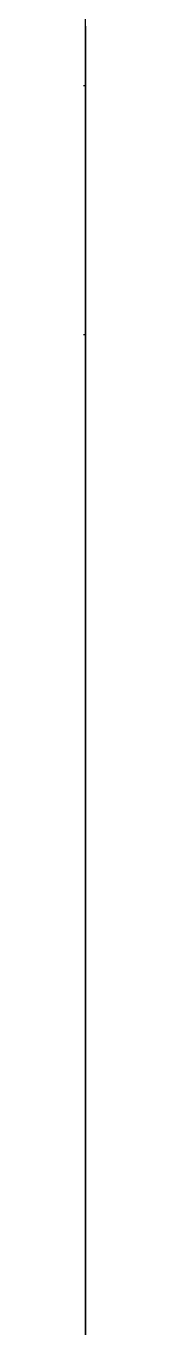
# Model space of a CAD drawing. Header units: millimetres. Extents: x -210 to 210, y -148 to 148.
# Drawn here: x -36.93 to -36.92, y 91.9 to 97.6 of the extents above; entities that cross this region are included whole.
import ezdxf

# ---------------------------------------------------------------- set-up
doc = ezdxf.new("R2010")
doc.units = ezdxf.units.MM
doc.layers.get('0').update_dxf_attribs({"lineweight": 18})

msp = doc.modelspace()

# ---------------------------------------------------------------- linework, layer by layer
at = {"color": 7, "lineweight": 30}
for p, q in [((-36.917, 46.2636), (-36.917, 113.4278)), ((-36.917, 53.265), (-36.917, 109.35)), ((-36.917, 97.5957), (-36.917, 64.0957))]:
    msp.add_line(p, q, dxfattribs=at)
at = {"color": 7, "lineweight": 30, "ltscale": 0.000249958}
for p, q in [((-36.927, 97.3363), (-36.917, 97.3363)), ((-36.927, 96.2467), (-36.917, 96.2467))]:
    msp.add_line(p, q, dxfattribs=at)
at = {"color": 7, "lineweight": 30, "ltscale": 0.01362}
msp.add_line((-36.917, 96.7915), (-36.917, 97.3363), dxfattribs=at)
at = {"color": 7, "lineweight": 30, "ltscale": 0.006995}
msp.add_line((-36.917, 97.128), (-36.917, 96.8482), dxfattribs=at)
at = {"color": 7, "lineweight": 30, "ltscale": 0.00864}
msp.add_line((-36.917, 96.4459), (-36.917, 96.7915), dxfattribs=at)
at = {"color": 7, "lineweight": 30, "ltscale": 3.28064e-05}
msp.add_line((-36.917, 96.4516), (-36.917, 96.4503), dxfattribs=at)
at = {"color": 7, "lineweight": 30, "ltscale": 9.91821e-05}
msp.add_line((-36.917, 96.4503), (-36.917, 96.4463), dxfattribs=at)
at = {"color": 7, "lineweight": 30, "ltscale": 0.000164795}
msp.add_line((-36.917, 96.4463), (-36.917, 96.4397), dxfattribs=at)
at = {"color": 7, "lineweight": 30, "ltscale": 0.000231171}
msp.add_line((-36.917, 96.4397), (-36.917, 96.4305), dxfattribs=at)
at = {"color": 7, "lineweight": 30, "ltscale": 0.000296783}
msp.add_line((-36.917, 96.4305), (-36.917, 96.4186), dxfattribs=at)
at = {"color": 7, "lineweight": 30, "ltscale": 0.000362968}
msp.add_line((-36.917, 96.4186), (-36.917, 96.4041), dxfattribs=at)
at = {"color": 7, "lineweight": 30, "ltscale": 0.000428963}
msp.add_line((-36.917, 96.4041), (-36.917, 96.3869), dxfattribs=at)
at = {"color": 7, "lineweight": 30, "ltscale": 0.000494766}
msp.add_line((-36.917, 96.3869), (-36.917, 96.3671), dxfattribs=at)
at = {"color": 7, "lineweight": 30, "ltscale": 0.000561142}
msp.add_line((-36.917, 96.3671), (-36.917, 96.3447), dxfattribs=at)
at = {"color": 7, "lineweight": 30, "ltscale": 0.000626755}
msp.add_line((-36.917, 96.3447), (-36.917, 96.3196), dxfattribs=at)
at = {"color": 7, "lineweight": 30, "ltscale": 0.000690842}
msp.add_line((-36.917, 96.3196), (-36.917, 96.292), dxfattribs=at)
at = {"color": 7, "lineweight": 30, "ltscale": 0.000753021}
msp.add_line((-36.917, 96.292), (-36.917, 96.2618), dxfattribs=at)
at = {"color": 7, "lineweight": 30, "ltscale": 0.000814819}
msp.add_line((-36.917, 96.2618), (-36.917, 96.2293), dxfattribs=at)
at = {"color": 7, "lineweight": 30, "ltscale": 0.000876999}
msp.add_line((-36.917, 96.2293), (-36.917, 96.1942), dxfattribs=at)
at = {"color": 7, "lineweight": 30, "ltscale": 0.000939178}
msp.add_line((-36.917, 96.1942), (-36.917, 96.1566), dxfattribs=at)
at = {"color": 7, "lineweight": 30, "ltscale": 0.001001}
msp.add_line((-36.917, 96.1566), (-36.917, 96.1166), dxfattribs=at)
at = {"color": 7, "lineweight": 30, "ltscale": 0.001063}
msp.add_line((-36.917, 96.1166), (-36.917, 96.074), dxfattribs=at)
at = {"color": 7, "lineweight": 30, "ltscale": 0.001125}
msp.add_line((-36.917, 96.074), (-36.917, 96.029), dxfattribs=at)
at = {"color": 7, "lineweight": 30, "ltscale": 0.001187}
msp.add_line((-36.917, 96.029), (-36.917, 95.9816), dxfattribs=at)
at = {"color": 7, "lineweight": 30, "ltscale": 0.001249}
msp.add_line((-36.917, 95.9816), (-36.917, 95.9316), dxfattribs=at)
at = {"color": 7, "lineweight": 30, "ltscale": 0.001073}
msp.add_line((-36.917, 95.9316), (-36.917, 95.8887), dxfattribs=at)
at = {"color": 7, "lineweight": 30, "ltscale": 0.001027}
msp.add_line((-36.917, 95.8887), (-36.917, 95.8476), dxfattribs=at)
at = {"color": 7, "lineweight": 30, "ltscale": 0.000981522}
msp.add_line((-36.917, 95.8476), (-36.917, 95.8083), dxfattribs=at)
at = {"color": 7, "lineweight": 30, "ltscale": 0.000936127}
msp.add_line((-36.917, 95.8083), (-36.917, 95.7709), dxfattribs=at)
at = {"color": 7, "lineweight": 30, "ltscale": 0.00089035}
msp.add_line((-36.917, 95.7709), (-36.917, 95.7353), dxfattribs=at)
at = {"color": 7, "lineweight": 30, "ltscale": 0.000844955}
msp.add_line((-36.917, 95.7353), (-36.917, 95.7015), dxfattribs=at)
at = {"color": 7, "lineweight": 30, "ltscale": 0.000799561}
msp.add_line((-36.917, 95.7015), (-36.917, 95.6695), dxfattribs=at)
at = {"color": 7, "lineweight": 30, "ltscale": 0.000753784}
msp.add_line((-36.917, 95.6695), (-36.917, 95.6393), dxfattribs=at)
at = {"color": 7, "lineweight": 30, "ltscale": 0.000708389}
msp.add_line((-36.917, 95.6393), (-36.917, 95.611), dxfattribs=at)
at = {"color": 7, "lineweight": 30, "ltscale": 0.000662994}
msp.add_line((-36.917, 95.611), (-36.917, 95.5845), dxfattribs=at)
at = {"color": 7, "lineweight": 30, "ltscale": 0.000608063}
msp.add_line((-36.917, 95.5845), (-36.917, 95.5602), dxfattribs=at)
at = {"color": 7, "lineweight": 30, "ltscale": 0.000543976}
msp.add_line((-36.917, 95.5602), (-36.917, 95.5384), dxfattribs=at)
at = {"color": 7, "lineweight": 30, "ltscale": 0.00048008}
msp.add_line((-36.917, 95.5384), (-36.917, 95.5192), dxfattribs=at)
at = {"color": 7, "lineweight": 30, "ltscale": 0.000415993}
msp.add_line((-36.917, 95.5192), (-36.917, 95.5026), dxfattribs=at)
at = {"color": 7, "lineweight": 30, "ltscale": 0.000352097}
msp.add_line((-36.917, 95.5026), (-36.917, 95.4885), dxfattribs=at)
at = {"color": 7, "lineweight": 30, "ltscale": 0.00028801}
msp.add_line((-36.917, 95.4885), (-36.917, 95.477), dxfattribs=at)
at = {"color": 7, "lineweight": 30, "ltscale": 0.000224113}
msp.add_line((-36.917, 95.477), (-36.917, 95.468), dxfattribs=at)
at = {"color": 7, "lineweight": 30, "ltscale": 0.000160027}
msp.add_line((-36.917, 95.468), (-36.917, 95.4616), dxfattribs=at)
at = {"color": 7, "lineweight": 30, "ltscale": 9.61304e-05}
msp.add_line((-36.917, 95.4616), (-36.917, 95.4578), dxfattribs=at)
at = {"color": 7, "lineweight": 30, "ltscale": 3.18527e-05}
msp.add_line((-36.917, 95.4578), (-36.917, 95.4565), dxfattribs=at)

doc.saveas('drawing.dxf')
